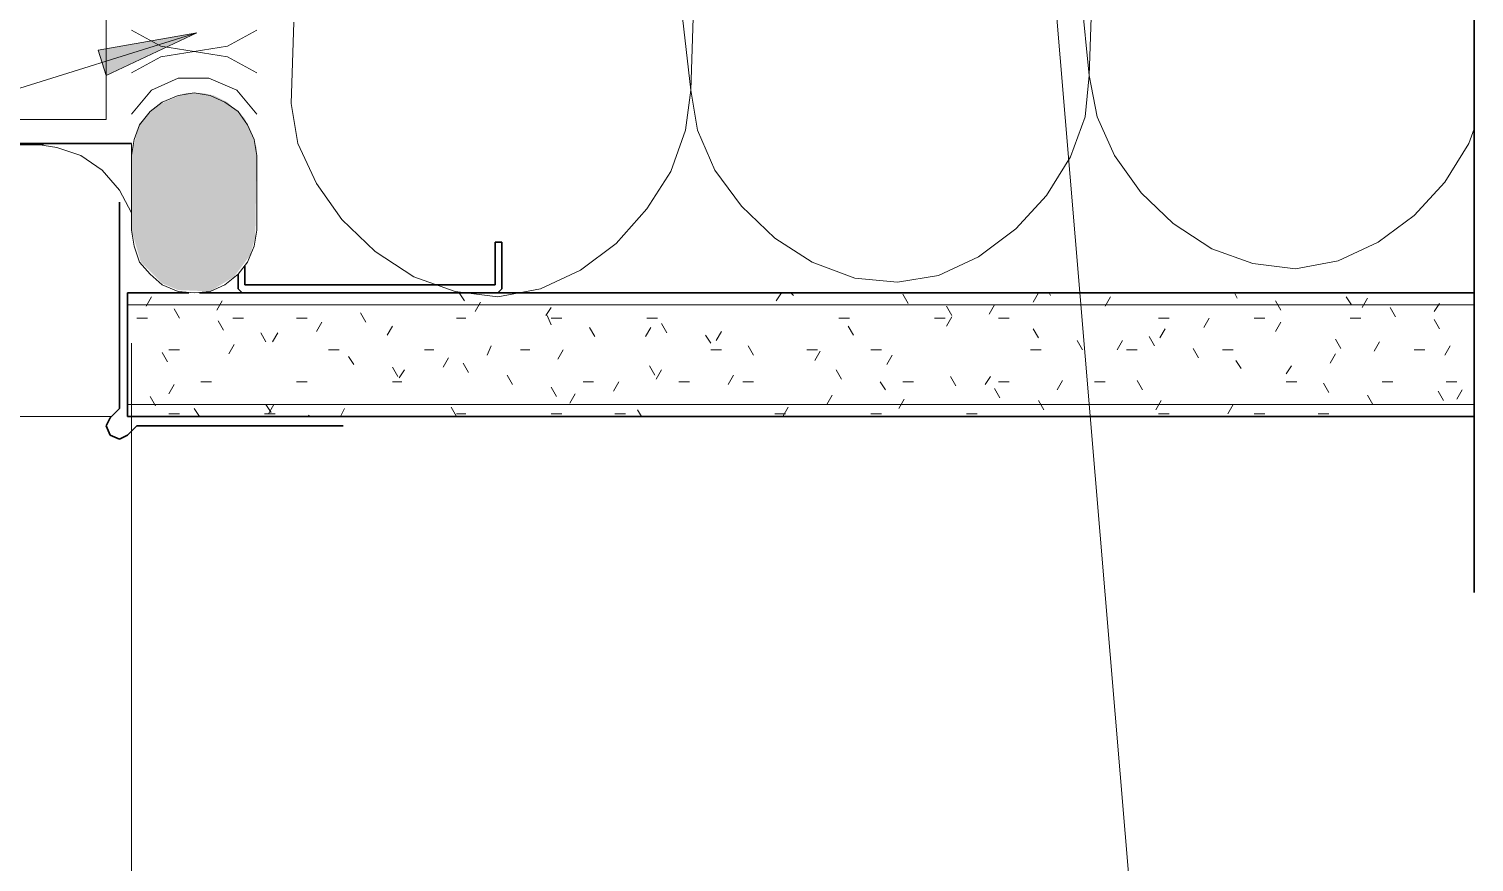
# Model space of a CAD drawing. Header units: inches. Extents: x -6061 to 13621, y -296 to 7483.
# Drawn here: x -4815.1 to -4728.2, y -181.5 to -131.4 of the extents above; entities that cross this region are included whole.
import ezdxf
from ezdxf.xclip import XClip

# ---------------------------------------------------------------- set-up
doc = ezdxf.new("R2010")
doc.units = ezdxf.units.IN
doc.header["$MEASUREMENT"] = 0
doc.header["$XCLIPFRAME"] = 0
doc.layers.get('0').update_dxf_attribs({"linetype": 'CONTINUOUS'})

# ---------------------------------------------------------------- blocks, each defined once
blk = doc.blocks.new('MF151160_15')
at = {"true_color": 0x7f7f7f}
blk.add_hatch(color=8, dxfattribs=at).paths.add_polyline_path([(659.7649852531031, 81.70333150712153), (662.6436518554266, 81.70333150712153), (662.6436518554266, 83.819998126477), (659.7649852531031, 83.819998126477)])
blk = doc.blocks.new('MF151148_14')
at = {"true_color": 0x7f7f7f}
blk.add_hatch(color=8, dxfattribs=at).paths.add_polyline_path([(662.6436518554266, 79.12099823150784), (666.6229850998149, 79.12099823150784), (666.6229850998149, 85.42866475718718), (662.6436518554266, 85.42866475718718)])

msp = doc.modelspace()

# ---------------------------------------------------------------- hatches: boundary and pattern name
at = {"true_color": 0x000007}
msp.add_hatch(color=7, dxfattribs=at).paths.add_polyline_path([(-4804.959312065139, -131.6199097170255), (-4810.886008897718, -132.6610861876138), (-4810.405465911292, -134.1828056446273)])

# ---------------------------------------------------------------- linework, layer by layer
at = {"color": 7, "linetype": 'Continuous', "lineweight": 9, "true_color": 0x000007}
for p, q in [((-4810.405465911292, -136.8257920699667), (-4810.405465911292, -112.8787332464373)), ((-4754.342117495003, -117.6040726129531), (-4747.774696680523, -195.9325794002835)), ((-4751.298678580975, -134.1828056446273), (-4751.779221567401, -129.2972852826364)), ((-4751.1384975855, -129.2972852826364), (-4751.298678580975, -134.1828056446273)), ((-4775.245737404504, -135.0638011197405), (-4775.806370888668, -130.1782807577495)), ((-4775.08555640903, -130.098190260012), (-4775.245737404504, -135.0638011197405)), ((-4799.112705730297, -130.9791857351251), (-4799.272886725772, -135.8647060971161)), ((-4804.959312065139, -131.6199097170255), (-4897.063384463328, -160.2923079070708)), ((-4808.883746454278, -131.4597287215504), (-4807.121755504053, -132.4208146944011)), ((-4803.117230617175, -132.4208146944011), (-4801.355239666948, -131.4597287215504)), ((-4807.121755504053, -132.4208146944011), (-4805.119493060613, -132.7411766853513)), ((-4807.121755504053, -133.0615386763016), (-4805.119493060613, -132.7411766853513)), ((-4805.119493060613, -132.7411766853513), (-4803.117230617175, -132.4208146944011)), ((-4805.119493060613, -132.7411766853513), (-4803.117230617175, -133.0615386763016)), ((-4808.883746454278, -134.0226246491522), (-4807.121755504053, -133.0615386763016)), ((-4803.117230617175, -133.0615386763016), (-4801.355239666948, -134.0226246491522)), ((-4807.682388988215, -135.0638011197405), (-4806.080579033464, -134.3429866401025)), ((-4806.080579033464, -134.3429866401025), (-4804.2384975855, -134.3429866401025)), ((-4804.2384975855, -134.3429866401025), (-4802.556597133012, -135.0638011197405)), ((-4751.538950074188, -136.6656110744916), (-4751.298678580975, -134.1828056446273)), ((-4751.298678580975, -134.1828056446273), (-4750.81813559455, -136.6656110744916)), ((-4808.883746454278, -136.5054300790165), (-4807.682388988215, -135.0638011197405)), ((-4806.080579033464, -135.3841631106907), (-4807.041665006315, -135.7846155993785)), ((-4805.119493060613, -135.2239821152156), (-4806.080579033464, -135.3841631106907)), ((-4804.158407087762, -135.3841631106907), (-4805.119493060613, -135.2239821152156)), ((-4803.277411612649, -135.7846155993785), (-4804.158407087762, -135.3841631106907)), ((-4802.556597133012, -135.0638011197405), (-4801.355239666948, -136.5054300790165)), ((-4775.566099395455, -137.4665160518672), (-4775.245737404504, -135.0638011197405)), ((-4775.245737404504, -135.0638011197405), (-4774.845284915817, -137.4665160518672)), ((-4807.762479485953, -136.3452490835414), (-4808.403203467853, -137.146154060917)), ((-4807.041665006315, -135.7846155993785), (-4807.762479485953, -136.3452490835414)), ((-4802.476506635274, -136.3452490835414), (-4803.277411612649, -135.7846155993785)), ((-4801.915873151111, -137.146154060917), (-4802.476506635274, -136.3452490835414)), ((-4799.272886725772, -135.8647060971161), (-4798.872434237084, -138.2674210292427)), ((-4828.425827902242, -136.8257920699667), (-4810.405465911292, -136.8257920699667)), ((-4808.403203467853, -137.146154060917), (-4808.723565458804, -138.0271495360301)), ((-4801.515420662423, -138.0271495360301), (-4801.915873151111, -137.146154060917)), ((-4752.419945549302, -139.0683260066183), (-4751.538950074188, -136.6656110744916)), ((-4750.81813559455, -136.6656110744916), (-4749.776959123962, -138.9882355088807)), ((-4808.723565458804, -138.0271495360301), (-4808.883746454278, -138.9882355088807)), ((-4801.355239666948, -138.9882355088807), (-4801.515420662423, -138.0271495360301)), ((-4776.447094870568, -139.9493214817314), (-4775.566099395455, -137.4665160518672)), ((-4774.845284915817, -137.4665160518672), (-4773.804108445229, -139.8692309839939)), ((-4728.472886725772, -138.2674210292427), (-4728.152524734822, -137.3864255541296)), ((-4814.169719304957, -138.3475115269803), (-4883.928542834369, -138.3475115269803)), ((-4808.883746454278, -138.2674210292427), (-4814.890533784595, -138.2674210292427)), ((-4814.890533784595, -138.2674210292427), (-4813.368814327581, -138.5076925224554)), ((-4813.368814327581, -138.5076925224554), (-4811.927185368306, -138.9882355088807)), ((-4811.927185368306, -138.9882355088807), (-4810.645737404505, -139.8692309839939)), ((-4808.883746454278, -142.4321269115957), (-4808.883746454278, -138.2674210292427)), ((-4808.883746454278, -138.9882355088807), (-4808.883746454278, -143.4733033821839)), ((-4801.355239666948, -143.4733033821839), (-4801.355239666948, -138.9882355088807)), ((-4798.872434237084, -138.2674210292427), (-4797.751167268758, -140.6701359613695)), ((-4749.776959123962, -138.9882355088807), (-4748.17514916921, -141.2307694455323)), ((-4729.914515685048, -140.5900454636319), (-4728.472886725772, -138.2674210292427)), ((-4810.645737404505, -139.8692309839939), (-4809.604560933916, -141.0705884500572)), ((-4773.804108445229, -139.8692309839939), (-4772.202298490478, -142.0316744229079)), ((-4753.861574508577, -141.3909504410074), (-4752.419945549302, -139.0683260066183)), ((-4797.751167268758, -140.6701359613695), (-4796.229447811745, -142.8325794002835)), ((-4777.888723829844, -142.191855418383), (-4776.447094870568, -139.9493214817314)), ((-4731.756597133011, -142.5923079070708), (-4729.914515685048, -140.5900454636319)), ((-4809.604560933916, -141.0705884500572), (-4808.883746454278, -142.4321269115957)), ((-4755.703655956541, -143.3932128844464), (-4753.861574508577, -141.3909504410074)), ((-4748.17514916921, -141.2307694455323), (-4746.252977223509, -143.0728508934961)), ((-4779.730805277808, -144.2742083595595), (-4777.888723829844, -142.191855418383)), ((-4772.202298490478, -142.0316744229079), (-4770.200036047039, -143.9538463686092)), ((-4796.229447811745, -142.8325794002835), (-4794.227185368306, -144.7547513459848)), ((-4746.252977223509, -143.0728508934961), (-4743.930352789121, -144.5945703505097)), ((-4733.919040571926, -144.1941178618219), (-4731.756597133011, -142.5923079070708)), ((-4808.883746454278, -143.4733033821839), (-4808.723565458804, -144.4343893550346)), ((-4801.515420662423, -144.4343893550346), (-4801.355239666948, -143.4733033821839)), ((-4770.200036047039, -143.9538463686092), (-4767.957502110387, -145.3954753278853)), ((-4757.946189893193, -145.0751133369351), (-4755.703655956541, -143.3932128844464)), ((-4736.321755504052, -145.3153848301477), (-4733.919040571926, -144.1941178618219)), ((-4808.723565458804, -144.4343893550346), (-4808.403203467853, -145.3954753278853)), ((-4801.915873151111, -145.3954753278853), (-4801.515420662423, -144.4343893550346)), ((-4794.227185368306, -144.7547513459848), (-4791.904560933916, -146.2764708029984)), ((-4781.893248716722, -145.8760183143106), (-4779.730805277808, -144.2742083595595)), ((-4760.34890482532, -146.1963803052608), (-4757.946189893193, -145.0751133369351)), ((-4743.930352789121, -144.5945703505097), (-4741.447547359256, -145.4755658256229)), ((-4808.403203467853, -145.3954753278853), (-4807.762479485953, -146.1162898075233)), ((-4802.476506635274, -146.1162898075233), (-4801.915873151111, -145.3954753278853)), ((-4784.295963648849, -146.9972852826364), (-4781.893248716722, -145.8760183143106)), ((-4767.957502110387, -145.3954753278853), (-4765.394606182786, -146.3565613007359)), ((-4741.447547359256, -145.4755658256229), (-4738.884651431654, -145.7959278165731)), ((-4738.884651431654, -145.7959278165731), (-4736.321755504052, -145.3153848301477)), ((-4807.762479485953, -146.1162898075233), (-4807.041665006315, -146.7570137894238)), ((-4807.041665006315, -146.7570137894238), (-4806.080579033464, -147.1574662781115)), ((-4804.158407087762, -147.1574662781115), (-4803.277411612649, -146.7570137894238)), ((-4803.277411612649, -146.7570137894238), (-4802.476506635274, -146.1162898075233)), ((-4791.904560933916, -146.2764708029984), (-4789.421755504052, -147.1574662781115)), ((-4765.394606182786, -146.3565613007359), (-4762.831710255184, -146.5968327939486)), ((-4762.831710255184, -146.5968327939486), (-4760.34890482532, -146.1963803052608)), ((-4807.682388988215, -147.4778282690617), (-4808.002750979165, -148.0384617532247)), ((-4806.080579033464, -147.1574662781115), (-4805.119493060613, -147.2375567758491)), ((-4805.119493060613, -147.2375567758491), (-4804.158407087762, -147.1574662781115)), ((-4803.437592608125, -147.7180997622744), (-4803.757954599075, -148.2787332464373)), ((-4789.421755504052, -147.1574662781115), (-4786.85885957645, -147.4778282690617)), ((-4788.861122019889, -147.7180997622744), (-4789.18148401084, -147.2375567758491)), ((-4786.85885957645, -147.4778282690617), (-4784.295963648849, -146.9972852826364)), ((-4769.799583558352, -147.2375567758491), (-4770.119945549302, -147.7180997622744)), ((-4769.078769078713, -147.3977377713242), (-4769.238950074188, -147.2375567758491)), ((-4762.190986273283, -147.8782807577495), (-4762.511348264234, -147.3176472735866)), ((-4754.342117495003, -147.2375567758491), (-4754.662479485953, -147.798190260012)), ((-4753.621303015365, -147.3977377713242), (-4753.701393513102, -147.2375567758491)), ((-4750.017230617174, -147.4778282690617), (-4750.337592608124, -148.0384617532247)), ((-4742.408633332107, -147.5579187667993), (-4742.568814327582, -147.2375567758491)), ((-4739.765646906768, -148.2787332464373), (-4740.086008897718, -147.7180997622744)), ((-4735.520850526676, -147.9583712554871), (-4735.841212517627, -147.4778282690617)), ((-4734.559764553826, -147.5579187667993), (-4734.880126544776, -148.1185522509622)), ((-4809.124017947492, -147.9583712554871), (-4728.152524734822, -147.9583712554871)), ((-4806.000488535727, -148.7592762328627), (-4806.320850526677, -148.1986427486998)), ((-4794.787818852468, -148.9995477260753), (-4795.108180843419, -148.4389142419124)), ((-4787.900036047039, -147.798190260012), (-4788.220398037989, -148.3588237441749)), ((-4783.655239666949, -148.1185522509622), (-4783.975601657899, -148.5990952373875)), ((-4759.547999847944, -148.5990952373875), (-4759.868361838894, -148.0384617532247)), ((-4756.985103920342, -147.9583712554871), (-4757.305465911292, -148.51900473965)), ((-4732.877864101338, -148.6791857351251), (-4733.198226092288, -148.1185522509622)), ((-4730.234877675998, -147.8782807577495), (-4730.555239666948, -148.3588237441749)), ((-4808.563384463328, -148.7592762328627), (-4807.922660481428, -148.7592762328627)), ((-4803.357502110387, -149.4800907125007), (-4803.677864101337, -148.9194572283378)), ((-4802.796868626225, -148.7592762328627), (-4802.156144644324, -148.7592762328627)), ((-4798.952524734822, -148.7592762328627), (-4798.311800752921, -148.7592762328627)), ((-4797.430805277808, -148.9995477260753), (-4797.751167268758, -149.5601812102382)), ((-4793.186008897717, -149.239819219288), (-4793.506370888668, -149.8004527034509)), ((-4789.341665006315, -148.7592762328627), (-4788.781031522152, -148.7592762328627)), ((-4783.655239666949, -149.1597287215504), (-4783.895511160161, -148.5990952373875)), ((-4783.655239666949, -148.7592762328627), (-4783.014515685048, -148.7592762328627)), ((-4781.012253241609, -149.8805432011885), (-4781.332615232559, -149.3199097170256)), ((-4777.648452336632, -149.3199097170256), (-4777.968814327582, -149.8805432011885)), ((-4777.888723829844, -148.7592762328627), (-4777.247999847944, -148.7592762328627)), ((-4776.687366363781, -149.6402717079758), (-4777.007728354731, -149.0796382238129)), ((-4766.355692155636, -148.7592762328627), (-4765.714968173736, -148.7592762328627)), ((-4765.474696680523, -149.8004527034509), (-4765.795058671473, -149.239819219288)), ((-4760.589176318532, -148.7592762328627), (-4759.948452336632, -148.7592762328627)), ((-4759.547999847944, -148.6791857351251), (-4759.868361838894, -149.239819219288)), ((-4756.744832427129, -148.7592762328627), (-4756.104108445229, -148.7592762328627)), ((-4754.342117495003, -149.960633698926), (-4754.662479485953, -149.4000002147631)), ((-4747.133972698623, -148.7592762328627), (-4746.493248716723, -148.7592762328627)), ((-4746.733520209935, -149.4000002147631), (-4747.053882200885, -149.960633698926)), ((-4744.090533784595, -148.7592762328627), (-4744.410895775545, -149.3199097170256)), ((-4741.367456861519, -148.7592762328627), (-4740.726732879618, -148.7592762328627)), ((-4739.765646906768, -148.9995477260753), (-4740.086008897718, -149.5601812102382)), ((-4735.600941024414, -148.7592762328627), (-4734.960217042514, -148.7592762328627)), ((-4730.234877675998, -149.4000002147631), (-4730.555239666948, -148.8393667306002)), ((-4808.883746454278, -190.0859730654419), (-4808.883746454278, -150.2809956898762)), ((-4800.794606182785, -150.2009051921387), (-4801.114968173735, -149.6402717079758)), ((-4800.073791703147, -149.6402717079758), (-4800.394153694097, -150.2009051921387)), ((-4774.044379938441, -150.2809956898762), (-4774.364741929392, -149.8004527034509)), ((-4773.403655956541, -149.5601812102382), (-4773.724017947491, -150.1208146944011)), ((-4751.699131069663, -150.681448178564), (-4752.019493060614, -150.1208146944011)), ((-4749.296416137537, -150.1208146944011), (-4749.616778128487, -150.681448178564)), ((-4747.374244191835, -150.4411766853514), (-4747.694606182786, -149.8805432011885)), ((-4736.161574508577, -150.6013576808265), (-4736.481936499527, -150.0407241966636)), ((-4733.838950074189, -150.2009051921387), (-4734.159312065139, -150.7615386763016)), ((-4806.721303015364, -151.402262658202), (-4807.041665006315, -150.8416291740391)), ((-4806.641212517627, -150.681448178564), (-4806.000488535727, -150.681448178564)), ((-4802.716778128487, -150.3610861876138), (-4803.037140119437, -150.9217196717767)), ((-4797.03035278912, -150.681448178564), (-4796.38962880722, -150.681448178564)), ((-4795.508633332107, -151.5624436536771), (-4795.828995323057, -151.0819006672518)), ((-4791.263836952016, -150.681448178564), (-4790.703203467853, -150.681448178564)), ((-4789.82220799274, -151.1619911649894), (-4790.14256998369, -151.7226246491522)), ((-4787.259312065138, -150.4411766853514), (-4787.49958355835, -151.0018101695142)), ((-4785.497321114912, -150.681448178564), (-4784.936687630749, -150.681448178564)), ((-4782.93442518731, -150.681448178564), (-4783.254787178261, -151.2420816627269)), ((-4774.044379938441, -150.681448178564), (-4773.403655956541, -150.681448178564)), ((-4771.481484010839, -151.0018101695142), (-4771.80184600179, -150.4411766853514)), ((-4768.277864101337, -150.681448178564), (-4767.637140119437, -150.681448178564)), ((-4767.476959123962, -150.7615386763016), (-4767.797321114912, -151.3221721604645)), ((-4764.433520209935, -150.681448178564), (-4763.792796228035, -150.681448178564)), ((-4763.152072246134, -151.0018101695142), (-4763.472434237084, -151.5624436536771)), ((-4754.822660481428, -150.681448178564), (-4754.181936499528, -150.681448178564)), ((-4749.056144644323, -150.681448178564), (-4748.415420662423, -150.681448178564)), ((-4744.731257766496, -151.1619911649894), (-4745.051619757446, -150.6013576808265)), ((-4743.28962880722, -150.681448178564), (-4742.648904825319, -150.681448178564)), ((-4736.481936499527, -150.9217196717767), (-4736.802298490477, -151.4823531559396)), ((-4731.756597133011, -150.681448178564), (-4731.115873151111, -150.681448178564)), ((-4729.594153694097, -150.4411766853514), (-4729.914515685048, -151.0018101695142)), ((-4792.865646906767, -152.2832581333151), (-4793.186008897717, -151.7226246491522)), ((-4792.46519441808, -151.8828056446274), (-4792.78555640903, -152.3633486310527)), ((-4788.620850526677, -152.0429866401025), (-4788.941212517627, -151.4823531559396)), ((-4777.408180843418, -152.2031676355776), (-4777.728542834369, -151.6425341514147)), ((-4777.007728354731, -151.8828056446274), (-4777.328090345682, -152.4434391287903)), ((-4766.195511160161, -152.4434391287903), (-4766.515873151111, -151.8828056446274)), ((-4742.168361838894, -151.8027151468898), (-4742.488723829844, -151.3221721604645)), ((-4739.124922924867, -151.6425341514147), (-4739.445284915817, -152.12307713784)), ((-4806.320850526677, -152.7638011197405), (-4806.641212517627, -153.3244346039034)), ((-4804.719040571926, -152.6036201242654), (-4804.078316590025, -152.6036201242654)), ((-4798.952524734822, -152.6036201242654), (-4798.311800752921, -152.6036201242654)), ((-4793.186008897717, -152.6036201242654), (-4792.625375413555, -152.6036201242654)), ((-4785.977864101337, -152.7638011197405), (-4786.298226092287, -152.2031676355776)), ((-4783.334877675998, -153.4846155993785), (-4783.655239666949, -152.9239821152156)), ((-4781.733067721247, -152.6036201242654), (-4781.092343739347, -152.6036201242654)), ((-4779.570624282333, -152.6036201242654), (-4779.890986273283, -153.1642536084283)), ((-4775.966551884143, -152.6036201242654), (-4775.325827902242, -152.6036201242654)), ((-4772.682841476903, -152.2031676355776), (-4773.003203467853, -152.7638011197405)), ((-4772.12220799274, -152.6036201242654), (-4771.481484010839, -152.6036201242654)), ((-4763.552524734821, -153.0841631106907), (-4763.872886725772, -152.6036201242654)), ((-4762.511348264234, -152.6036201242654), (-4761.870624282333, -152.6036201242654)), ((-4759.307728354731, -152.8438916174781), (-4759.628090345681, -152.2832581333151)), ((-4757.225375413555, -152.2832581333151), (-4757.545737404505, -152.7638011197405)), ((-4756.744832427129, -152.6036201242654), (-4756.104108445229, -152.6036201242654)), ((-4752.900488535726, -152.5235296265278), (-4753.220850526677, -153.0841631106907)), ((-4750.978316590025, -152.6036201242654), (-4750.337592608124, -152.6036201242654)), ((-4748.095058671473, -153.0841631106907), (-4748.415420662423, -152.5235296265278)), ((-4739.445284915817, -152.6036201242654), (-4738.804560933917, -152.6036201242654)), ((-4736.882388988215, -153.2443441061658), (-4737.202750979165, -152.6837106220029)), ((-4733.678769078713, -152.6036201242654), (-4733.038045096812, -152.6036201242654)), ((-4729.83442518731, -152.6036201242654), (-4729.19370120541, -152.6036201242654)), ((-4807.442117495002, -154.0452490835414), (-4807.762479485953, -153.4846155993785)), ((-4782.213610707672, -153.3244346039034), (-4782.533972698622, -153.8850680880663)), ((-4766.756144644324, -153.4045251016409), (-4767.076506635274, -153.9651585858038)), ((-4762.431257766496, -153.6447965948536), (-4762.751619757446, -154.2054300790165)), ((-4756.664741929391, -153.5647060971161), (-4756.985103920342, -153.0040726129532)), ((-4754.021755504053, -154.2855205767541), (-4754.342117495003, -153.7248870925912)), ((-4746.973791703147, -153.7248870925912), (-4747.294153694098, -154.2855205767541)), ((-4734.239402562876, -153.9651585858038), (-4734.559764553826, -153.4045251016409)), ((-4729.994606182785, -153.7248870925912), (-4730.314968173736, -153.1642536084283)), ((-4728.87333921446, -153.0841631106907), (-4729.19370120541, -153.6447965948536)), ((-4809.124017947492, -153.9651585858038), (-4728.152524734822, -153.9651585858038)), ((-4806.641212517627, -154.5257920699667), (-4806.000488535727, -154.5257920699667)), ((-4804.799131069663, -154.6859730654419), (-4805.119493060613, -154.2054300790165)), ((-4800.874696680523, -154.5257920699667), (-4800.233972698623, -154.5257920699667)), ((-4800.474244191835, -154.4457015722292), (-4800.794606182785, -153.9651585858038)), ((-4800.31406319636, -153.9651585858038), (-4800.634425187311, -154.5257920699667)), ((-4798.151619757446, -154.6859730654419), (-4798.231710255183, -154.6058825677043)), ((-4796.069266816269, -154.2054300790165), (-4796.309538309482, -154.6859730654419)), ((-4789.341665006315, -154.6859730654419), (-4789.662026997265, -154.125339581279)), ((-4789.341665006315, -154.5257920699667), (-4788.781031522152, -154.5257920699667)), ((-4783.655239666949, -154.5257920699667), (-4783.014515685048, -154.5257920699667)), ((-4779.810895775546, -154.5257920699667), (-4779.170171793645, -154.5257920699667)), ((-4778.209085820795, -154.6859730654419), (-4778.449357314007, -154.2855205767541)), ((-4770.200036047039, -154.5257920699667), (-4769.559312065138, -154.5257920699667)), ((-4769.399131069663, -154.125339581279), (-4769.719493060613, -154.6859730654419)), ((-4764.433520209935, -154.5257920699667), (-4763.792796228035, -154.5257920699667)), ((-4758.667004372831, -154.5257920699667), (-4758.02628039093, -154.5257920699667)), ((-4747.133972698623, -154.5257920699667), (-4746.493248716723, -154.5257920699667)), ((-4742.648904825319, -153.9651585858038), (-4742.96926681627, -154.5257920699667)), ((-4741.367456861519, -154.5257920699667), (-4740.726732879618, -154.5257920699667)), ((-4737.523112970116, -154.5257920699667), (-4736.882388988215, -154.5257920699667)), ((-4810.085103920342, -154.6859730654419), (-4883.928542834369, -154.6859730654419))]:
    msp.add_line(p, q, dxfattribs=at)
at = {"color": 7, "linetype": 'Continuous', "lineweight": 30, "true_color": 0x000007}
for p, q in [((-4728.152524734822, -112.7185522509622), (-4728.152524734822, -156.2076925224554)), ((-4829.867456861519, -138.2674210292427), (-4808.883746454278, -138.2674210292427)), ((-4809.604560933916, -154.2054300790165), (-4809.604560933916, -141.7914029296952)), ((-4786.618588083238, -144.1941178618219), (-4787.019040571926, -144.1941178618219)), ((-4787.019040571926, -144.1941178618219), (-4787.019040571926, -146.7570137894238)), ((-4786.618588083238, -146.8371042871613), (-4786.618588083238, -144.1941178618219)), ((-4802.076054146586, -146.7570137894238), (-4802.076054146586, -145.635746821098)), ((-4802.476506635274, -146.1162898075233), (-4802.476506635274, -146.8371042871613)), ((-4802.476506635274, -146.8371042871613), (-4802.476506635274, -146.9171947848988)), ((-4787.019040571926, -146.7570137894238), (-4802.076054146586, -146.7570137894238)), ((-4786.618588083238, -146.9171947848988), (-4786.618588083238, -146.8371042871613)), ((-4805.439855051563, -147.2375567758491), (-4809.124017947492, -147.2375567758491)), ((-4809.124017947492, -147.2375567758491), (-4809.124017947492, -154.6859730654419)), ((-4728.152524734822, -147.2375567758491), (-4804.799131069663, -147.2375567758491)), ((-4802.476506635274, -146.9171947848988), (-4802.476506635274, -146.9972852826364)), ((-4802.476506635274, -146.9972852826364), (-4802.396416137537, -147.077375780374)), ((-4802.396416137537, -147.077375780374), (-4802.316325639799, -147.1574662781115)), ((-4802.316325639799, -147.1574662781115), (-4802.236235142062, -147.2375567758491)), ((-4802.236235142062, -147.2375567758491), (-4802.076054146586, -147.2375567758491)), ((-4802.076054146586, -147.2375567758491), (-4786.938950074188, -147.2375567758491)), ((-4786.938950074188, -147.2375567758491), (-4786.85885957645, -147.2375567758491)), ((-4786.85885957645, -147.2375567758491), (-4786.778769078714, -147.1574662781115)), ((-4786.778769078714, -147.1574662781115), (-4786.698678580976, -147.077375780374)), ((-4786.698678580976, -147.077375780374), (-4786.618588083238, -146.9972852826364)), ((-4786.618588083238, -146.9972852826364), (-4786.618588083238, -146.9171947848988)), ((-4728.152524734822, -154.6859730654419), (-4728.152524734822, -147.2375567758491)), ((-4810.165194418079, -154.7660635631794), (-4809.604560933916, -154.2054300790165)), ((-4810.405465911292, -155.2466065496048), (-4810.165194418079, -154.7660635631794)), ((-4810.165194418079, -155.8072400337676), (-4810.405465911292, -155.2466065496048)), ((-4809.124017947492, -154.6859730654419), (-4728.152524734822, -154.6859730654419)), ((-4808.563384463328, -155.2466065496048), (-4809.124017947492, -155.8072400337676)), ((-4796.149357314007, -155.2466065496048), (-4808.563384463328, -155.2466065496048)), ((-4809.604560933916, -156.0475115269803), (-4810.165194418079, -155.8072400337676)), ((-4809.124017947492, -155.8072400337676), (-4809.604560933916, -156.0475115269803)), ((-4728.152524734822, -156.2076925224554), (-4728.152524734822, -165.2579187667993))]:
    msp.add_line(p, q, dxfattribs=at)
at = {"color": 7, "linetype": 'Continuous', "lineweight": 9, "true_color": 0x000007}
msp.add_lwpolyline([(-4804.959312065139, -131.6199097170255), (-4810.886008897718, -132.6610861876138), (-4810.405465911292, -134.1828056446273)], close=True, dxfattribs=at)

# ---------------------------------------------------------------- block references
at = {"color": 7, "true_color": 0xffffff}
ref = msp.add_blockref('MF151148_14', (-6062.540307540252, -296.8466065496048), dxfattribs=dict(at, xscale=1.8919015636469, yscale=1.8919015636469, zscale=1.8919015636469))
XClip(ref).set_block_clipping_path([(664.3793184832981, 85.42866475718718), (663.4903185031687, 85.04766476570319), (662.8976518497492, 84.45499811228365), (662.6436518554266, 83.48133146738013), (662.6436518554266, 81.06833152131489), (662.9399851821363, 80.05233154402426), (663.61731850033, 79.3749982258305), (664.1253184889754, 79.16333156389496), (665.1413184662661, 79.12099823150784), (665.903318449234, 79.58666488776605), (666.4113184378793, 80.26399820595981), (666.5806517674278, 80.85666485937934), (666.6229850998149, 83.69299812931568), (666.2419851083309, 84.6243314418321), (665.6916517872985, 85.13233143047741), (665.2683184634274, 85.34399809241296), (664.8873184719433, 85.42866475718718)])
ref = msp.add_blockref('MF151160_15', (-6062.540307540252, -296.8466065496048), dxfattribs=dict(at, xscale=1.8919015636469, yscale=1.8919015636469, zscale=1.8919015636469))
XClip(ref).set_block_clipping_path([(659.7649852531031, 83.819998126477), (661.1619852218778, 83.39666480260591), (662.0086518696199, 82.71933148441217), (662.6013185230395, 81.70333150712153), (662.6436518554266, 83.819998126477)])

doc.saveas('drawing.dxf')
